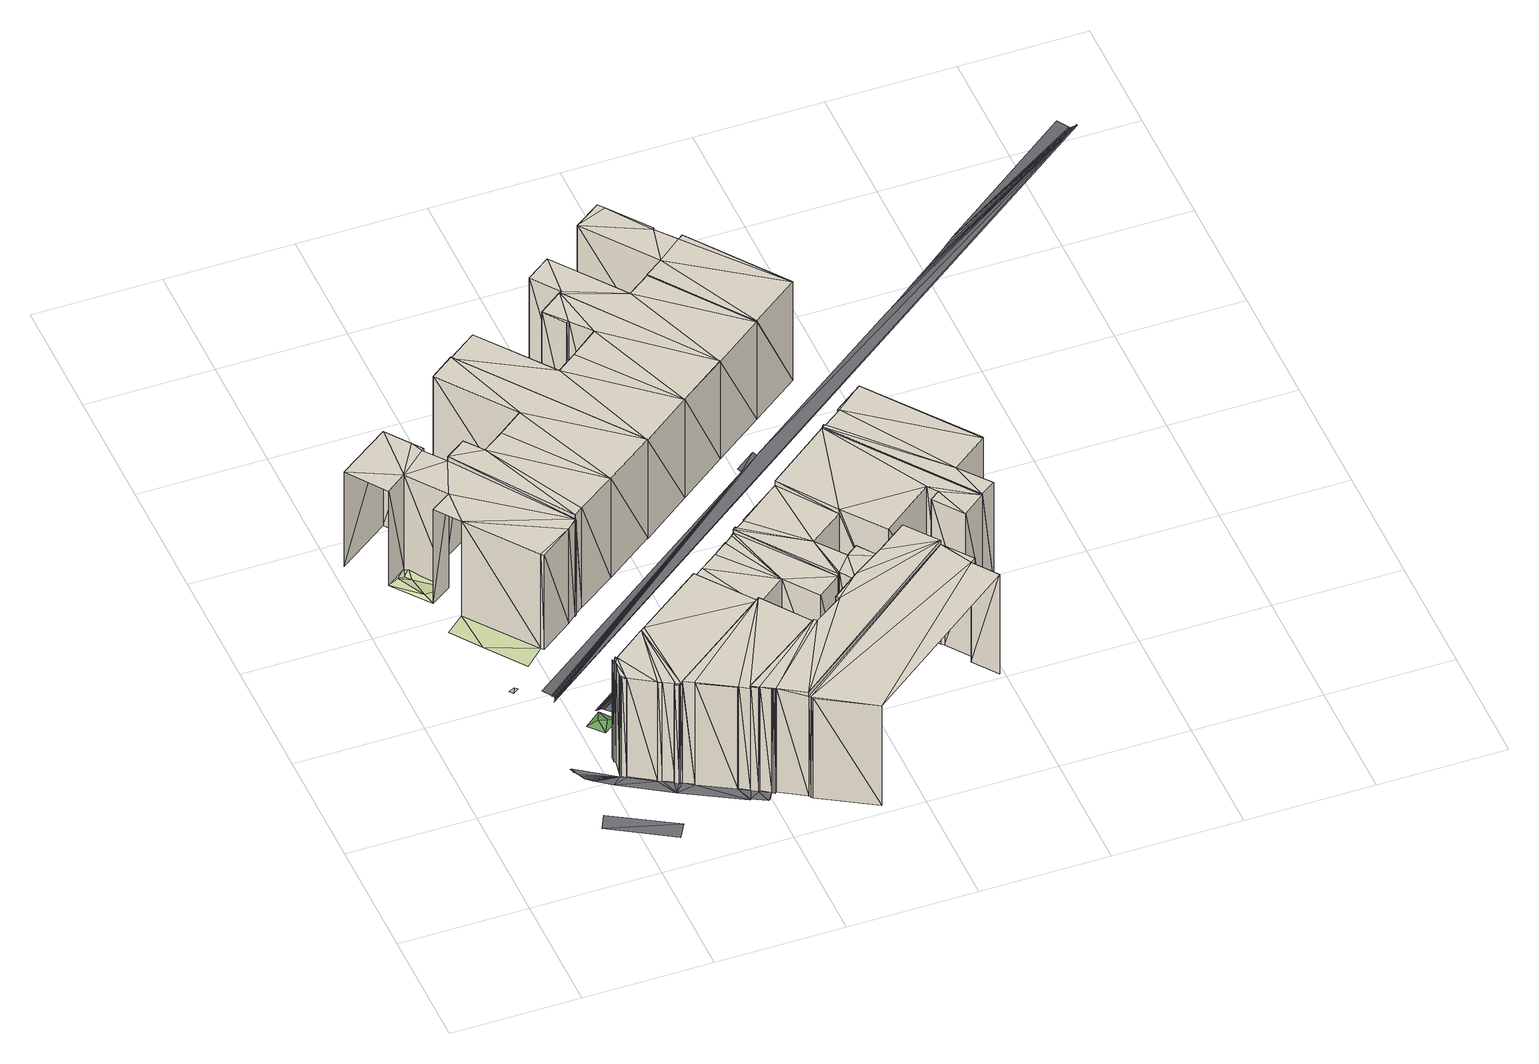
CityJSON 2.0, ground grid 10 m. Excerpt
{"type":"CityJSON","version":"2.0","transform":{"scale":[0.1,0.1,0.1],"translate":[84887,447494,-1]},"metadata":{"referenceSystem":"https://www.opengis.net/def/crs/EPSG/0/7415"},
"CityObjects":{
"building1":{"type":"Building","attributes":{"bgt_status":"bestaand","hoek":"(1:-36.6)","identificatiebagpnd":"503100000026313","identificatiebagvbolaagstehuisnummer":"(1:503010000027061)","measuredHeight":9.17,"min-height-surface":0.17,"plaatsingspunt":"(1:84898.718447521.039)","plus_status":"geenWaarde","relatievehoogteligging":"0","tekst":"(1:2)"},"geometry":[{"type":"MultiSurface","lod":"1","boundaries":[[[0,1,2]],[[3,4,5]],[[6,7,0]],[[8,7,6]],[[9,8,6]],[[10,11,0]],[[6,0,11]],[[12,11,13]],[[13,11,10]],[[2,1,5]],[[10,2,14]],[[10,0,2]],[[15,5,16]],[[16,5,17]],[[17,5,4]],[[1,3,5]],[[18,4,3]],[[19,20,7]],[[7,20,0]],[[21,19,8]],[[8,19,7]],[[22,21,9]],[[9,21,8]],[[23,22,6]],[[6,22,9]],[[24,23,11]],[[11,23,6]],[[25,24,12]],[[12,24,11]],[[26,25,13]],[[13,25,12]],[[27,26,10]],[[10,26,13]],[[28,29,2]],[[2,29,14]],[[30,28,5]],[[5,28,2]],[[31,30,15]],[[15,30,5]],[[32,33,17]],[[17,33,16]],[[34,32,4]],[[4,32,17]],[[35,34,18]],[[18,34,4]],[[36,35,3]],[[3,35,18]],[[37,36,1]],[[1,36,3]]]}]},
"building2":{"type":"Building","attributes":{"bgt_status":"bestaand","hoek":"(1:29.9)","identificatiebagpnd":"503100000017308","identificatiebagvbohoogstehuisnummer":"(1:503010000027144)","identificatiebagvbolaagstehuisnummer":"(1:503010000027143)","measuredHeight":9.42,"min-height-surface":-0.01,"plaatsingspunt":"(1:84901.723447506.067)","plus_status":"geenWaarde","relatievehoogteligging":"0","tekst":"(1:140-142)"},"geometry":[{"type":"MultiSurface","lod":"1","boundaries":[[[38,39,40]],[[41,42,43]],[[44,42,45]],[[45,42,41]],[[40,46,41]],[[47,43,48]],[[49,46,39]],[[38,50,39]],[[51,50,52]],[[51,53,50]],[[54,50,53]],[[55,53,56]],[[53,51,56]],[[39,46,40]],[[38,52,50]],[[57,52,58]],[[38,58,52]],[[59,57,58]],[[58,38,60]],[[41,43,40]],[[47,40,43]],[[61,47,48]],[[62,63,42]],[[42,63,43]],[[64,62,44]],[[44,62,42]],[[65,64,45]],[[45,64,44]],[[66,65,41]],[[41,65,45]],[[67,66,46]],[[46,66,41]],[[68,67,49]],[[49,67,46]],[[69,68,39]],[[39,68,49]],[[70,69,50]],[[50,69,39]],[[71,70,54]],[[54,70,50]],[[72,71,53]],[[53,71,54]],[[73,72,55]],[[55,72,53]],[[74,73,56]],[[56,73,55]],[[75,74,51]],[[51,74,56]],[[76,75,52]],[[52,75,51]],[[77,76,57]],[[57,76,52]],[[78,77,59]],[[59,77,57]],[[79,78,58]],[[58,78,59]],[[80,79,60]],[[60,79,58]],[[81,80,38]],[[38,80,60]],[[82,81,40]],[[40,81,38]],[[83,82,47]],[[47,82,40]],[[84,83,85]],[[85,83,61]],[[61,83,47]],[[86,85,48]],[[48,85,61]]]}]},
"building3":{"type":"Building","attributes":{"bgt_status":"bestaand","hoek":"(1:-36.6)","identificatiebagpnd":"503100000032725","identificatiebagvbohoogstehuisnummer":"(1:503010000027063)","identificatiebagvbolaagstehuisnummer":"(1:503010000027062)","measuredHeight":9.56,"min-height-surface":0.14,"plaatsingspunt":"(1:84901.595447523.022)","plus_status":"geenWaarde","relatievehoogteligging":"0","tekst":"(1:4-6)"},"geometry":[{"type":"MultiSurface","lod":"1","boundaries":[[[87,88,89]],[[90,87,89]],[[89,91,92]],[[89,93,91]],[[90,89,92]],[[94,95,90]],[[90,95,87]],[[20,94,0]],[[0,94,92]],[[92,94,90]],[[1,0,91]],[[91,0,92]],[[96,37,93]],[[93,37,1]],[[93,1,91]],[[97,96,89]],[[89,96,93]],[[98,97,88]],[[88,97,89]]]}]},
"building4":{"type":"Building","attributes":{"bgt_status":"bestaand","hoek":"(1:29.9)","identificatiebagpnd":"503100000017313","identificatiebagvbohoogstehuisnummer":"(1:503010000027141)","identificatiebagvbolaagstehuisnummer":"(1:503010000027140)","measuredHeight":9.66,"min-height-surface":-0.03,"plaatsingspunt":"(1:84907.181447503.812)","plus_status":"geenWaarde","relatievehoogteligging":"0","tekst":"(1:136-138)"},"geometry":[{"type":"MultiSurface","lod":"1","boundaries":[[[99,100,101]],[[102,103,104]],[[99,101,104]],[[104,105,102]],[[104,101,105]],[[105,101,106]],[[107,108,104]],[[104,108,99]],[[109,107,103]],[[103,107,104]],[[110,109,102]],[[102,109,103]],[[111,110,105]],[[105,110,102]],[[63,111,43]],[[43,111,106]],[[106,111,105]],[[48,43,101]],[[101,43,106]],[[101,86,48]],[[112,113,100]],[[100,113,86]],[[100,86,101]]]}]},
"building5":{"type":"Building","attributes":{"bgt_status":"bestaand","hoek":"(1:-36.6)","identificatiebagpnd":"503100000017307","identificatiebagvbohoogstehuisnummer":"(1:503010000027065)","identificatiebagvbolaagstehuisnummer":"(1:503010000027064)","measuredHeight":9.56,"min-height-surface":0.19,"plaatsingspunt":"(1:84904.818447525.439)","plus_status":"geenWaarde","relatievehoogteligging":"0","tekst":"(1:8-10)"},"geometry":[{"type":"MultiSurface","lod":"1","boundaries":[[[114,115,116]],[[117,114,87]],[[87,114,88]],[[117,115,114]],[[118,119,117]],[[117,119,115]],[[120,121,117]],[[117,121,118]],[[95,120,87]],[[87,120,117]],[[122,98,114]],[[114,98,88]],[[123,122,116]],[[116,122,114]],[[124,123,119]],[[119,123,115]],[[115,123,116]]]}]},
"building6":{"type":"Building","attributes":{"bgt_status":"bestaand","hoek":"(1:-36.8)","identificatiebagpnd":"503100000017314","identificatiebagvbolaagstehuisnummer":"(1:503010000027099)","measuredHeight":8.99,"min-height-surface":0.07,"plaatsingspunt":"(1:84911.581447513.461)","plus_status":"geenWaarde","relatievehoogteligging":"0","tekst":"(1:3)"},"geometry":[{"type":"MultiSurface","lod":"1","boundaries":[[[125,126,127]],[[125,127,128]],[[129,127,126]],[[86,130,85]],[[86,127,130]],[[131,132,127]],[[130,127,132]],[[133,132,131]],[[131,127,129]],[[134,135,128]],[[128,135,125]],[[136,134,127]],[[127,134,128]],[[137,136,86]],[[86,136,127]],[[113,137,86]],[[138,84,130]],[[130,84,85]],[[139,138,132]],[[132,138,130]],[[140,139,133]],[[133,139,132]],[[141,140,131]],[[131,140,133]],[[142,141,129]],[[129,141,131]],[[143,142,126]],[[126,142,129]]]}]},
"building7":{"type":"Building","attributes":{"bgt_status":"bestaand","hoek":"(1:-36.6)","identificatiebagpnd":"503100000017215","identificatiebagvbohoogstehuisnummer":"(1:503010000027067)","identificatiebagvbolaagstehuisnummer":"(1:503010000027066)","measuredHeight":9.47,"min-height-surface":0.15,"plaatsingspunt":"(1:84908.607447528.139)","plus_status":"geenWaarde","relatievehoogteligging":"0","tekst":"(1:12-14)"},"geometry":[{"type":"MultiSurface","lod":"1","boundaries":[[[144,145,146]],[[146,119,118]],[[146,147,119]],[[144,146,118]],[[121,148,118]],[[118,148,144]],[[149,124,147]],[[147,124,119]],[[150,149,146]],[[146,149,147]],[[151,150,145]],[[145,150,146]]]}]},
"building8":{"type":"Building","attributes":{"bgt_status":"bestaand","hoek":"(1:-37.6)","identificatiebagpnd":"503100000032234","identificatiebagvbohoogstehuisnummer":"(1:503010000027139)","identificatiebagvbolaagstehuisnummer":"(1:503010000027137)","measuredHeight":9.89,"min-height-surface":-0.02,"plaatsingspunt":"(1:84911.526447499.820)","plus_status":"geenWaarde","relatievehoogteligging":"0","tekst":"(1:134-134A)"},"geometry":[{"type":"MultiSurface","lod":"1","boundaries":[[[152,153,154]],[[155,156,157]],[[153,152,157]],[[157,158,155]],[[158,157,159]],[[159,160,161]],[[159,157,162]],[[161,160,163]],[[159,162,160]],[[157,152,162]],[[153,164,154]],[[154,164,165]],[[154,165,166]],[[167,164,168]],[[165,164,167]],[[169,170,153]],[[153,170,164]],[[171,172,157]],[[157,172,169]],[[157,169,153]],[[173,171,156]],[[156,171,157]],[[174,173,155]],[[155,173,156]],[[175,174,158]],[[158,174,155]],[[176,175,159]],[[159,175,158]],[[177,176,161]],[[161,176,159]],[[178,177,163]],[[163,177,161]],[[108,178,99]],[[99,178,160]],[[160,178,163]],[[100,99,162]],[[162,99,160]],[[179,112,152]],[[152,112,100]],[[152,100,162]],[[180,179,154]],[[154,179,152]],[[181,180,166]],[[166,180,154]],[[182,181,165]],[[165,181,166]],[[183,182,165]],[[184,183,167]],[[167,183,165]],[[167,185,184]],[[186,185,168]],[[168,185,167]],[[187,186,170]],[[170,186,164]],[[164,186,168]]]}]},
"building9":{"type":"Building","attributes":{"bgt_status":"bestaand","hoek":"(1:30.9)","identificatiebagpnd":"503100000017310","identificatiebagvbolaagstehuisnummer":"(1:503010000027136)","measuredHeight":9.54,"min-height-surface":-0.02,"plaatsingspunt":"(1:84912.622447497.659)","plus_status":"geenWaarde","relatievehoogteligging":"0","tekst":"(1:132)"},"geometry":[{"type":"MultiSurface","lod":"1","boundaries":[[[188,189,190]],[[190,189,191]],[[189,188,192]],[[189,170,169]],[[189,192,170]],[[192,193,194]],[[170,192,194]],[[188,195,192]],[[196,197,190]],[[190,197,188]],[[198,196,191]],[[191,196,190]],[[199,198,189]],[[189,198,191]],[[172,199,169]],[[169,199,189]],[[200,187,194]],[[194,187,170]],[[201,200,193]],[[193,200,194]],[[202,201,192]],[[192,201,193]],[[203,202,195]],[[195,202,192]]]}]},
"building10":{"type":"Building","attributes":{"bgt_status":"bestaand","hoek":"(1:-36.8)","identificatiebagpnd":"503100000022787","identificatiebagvbohoogstehuisnummer":"(1:503010000027101)","identificatiebagvbolaagstehuisnummer":"(1:503010000027100)","measuredHeight":9.29,"min-height-surface":0.06,"plaatsingspunt":"(1:84913.581447515.061)","plus_status":"geenWaarde","relatievehoogteligging":"0","tekst":"(1:5-7)"},"geometry":[{"type":"MultiSurface","lod":"1","boundaries":[[[184,204,205]],[[183,184,205]],[[206,207,205]],[[205,207,183]],[[206,208,207]],[[206,209,208]],[[210,206,211]],[[212,206,213]],[[209,210,214]],[[209,206,210]],[[211,206,212]],[[215,211,212]],[[216,217,206]],[[206,217,213]],[[218,216,205]],[[205,216,206]],[[219,218,204]],[[204,218,205]],[[185,219,184]],[[184,219,204]],[[220,182,207]],[[207,182,183]],[[135,220,125]],[[125,220,208]],[[208,220,207]],[[126,125,209]],[[209,125,208]],[[221,143,214]],[[214,143,126]],[[214,126,209]],[[222,221,210]],[[210,221,214]],[[223,222,211]],[[211,222,210]],[[224,223,215]],[[215,223,211]],[[225,224,212]],[[212,224,215]]]}]},
"building11":{"type":"Building","attributes":{"bgt_status":"bestaand","hoek":"(1:-36.6)","identificatiebagpnd":"503100000017218","identificatiebagvbohoogstehuisnummer":"(1:503010000027070)","identificatiebagvbolaagstehuisnummer":"(1:503010000027069)","measuredHeight":9.47,"min-height-surface":0.12,"plaatsingspunt":"(1:84912.809447531.432)","plus_status":"geenWaarde","relatievehoogteligging":"0","tekst":"(1:16-18)"},"geometry":[{"type":"MultiSurface","lod":"1","boundaries":[[[226,227,228]],[[229,230,144]],[[144,230,145]],[[229,231,230]],[[230,231,227]],[[227,231,228]],[[232,233,229]],[[229,233,231]],[[148,234,144]],[[144,234,232]],[[144,232,229]],[[235,151,230]],[[230,151,145]],[[236,235,227]],[[227,235,230]],[[237,236,226]],[[226,236,227]],[[238,237,228]],[[228,237,226]],[[239,238,233]],[[233,238,231]],[[231,238,228]]]}]},
"building12":{"type":"Building","attributes":{"bgt_status":"bestaand","hoek":"(1:-36.6)","identificatiebagpnd":"503100000017309","identificatiebagvbohoogstehuisnummer":"(1:503010000027072)","identificatiebagvbolaagstehuisnummer":"(1:503010000027071)","measuredHeight":9.38,"min-height-surface":0.13,"plaatsingspunt":"(1:84916.182447533.963)","plus_status":"geenWaarde","relatievehoogteligging":"0","tekst":"(1:20-22)"},"geometry":[{"type":"MultiSurface","lod":"1","boundaries":[[[240,241,242]],[[242,233,232]],[[242,243,233]],[[243,244,245]],[[240,242,232]],[[242,244,243]],[[234,246,232]],[[232,246,240]],[[247,239,243]],[[243,239,233]],[[248,247,245]],[[245,247,243]],[[249,248,244]],[[244,248,245]],[[250,249,242]],[[242,249,244]],[[251,250,241]],[[241,250,242]]]}]},
"building13":{"type":"Building","attributes":{"bgt_status":"bestaand","hoek":"(1:-36.8)","identificatiebagpnd":"503100000022788","identificatiebagvbohoogstehuisnummer":"(1:503010000027103)","identificatiebagvbolaagstehuisnummer":"(1:503010000027102)","measuredHeight":9.67,"min-height-surface":0.07,"plaatsingspunt":"(1:84917.758447517.943)","plus_status":"geenWaarde","relatievehoogteligging":"0","tekst":"(1:9-11)"},"geometry":[{"type":"MultiSurface","lod":"1","boundaries":[[[252,253,254]],[[255,256,257]],[[257,256,258]],[[255,253,252]],[[256,255,252]],[[252,254,259]],[[253,260,254]],[[261,262,257]],[[257,262,255]],[[263,261,258]],[[258,261,257]],[[264,263,256]],[[256,263,258]],[[265,264,252]],[[252,264,256]],[[266,265,259]],[[259,265,252]],[[217,266,213]],[[213,266,254]],[[254,266,259]],[[212,213,260]],[[260,213,254]],[[267,225,253]],[[253,225,212]],[[253,212,260]]]}]},
"building14":{"type":"Building","attributes":{"bgt_status":"bestaand","hoek":"(1:-36.6)","identificatiebagpnd":"503100000027887","identificatiebagvbohoogstehuisnummer":"(1:503010000027074)","identificatiebagvbolaagstehuisnummer":"(1:503010000027073)","measuredHeight":9.55,"min-height-surface":0.14,"plaatsingspunt":"(1:84920.286447536.887)","plus_status":"geenWaarde","relatievehoogteligging":"0","tekst":"(1:24-26)"},"geometry":[{"type":"MultiSurface","lod":"1","boundaries":[[[268,269,270]],[[271,272,273]],[[271,273,274]],[[270,275,276]],[[276,271,274]],[[269,275,270]],[[276,277,278]],[[271,276,278]],[[274,270,276]],[[269,279,275]],[[280,281,268]],[[268,281,269]],[[282,280,270]],[[270,280,268]],[[283,282,274]],[[274,282,270]],[[284,283,273]],[[273,283,274]],[[285,284,272]],[[272,284,273]],[[286,287,271]],[[271,287,285]],[[271,285,272]],[[246,286,240]],[[240,286,278]],[[278,286,271]],[[241,240,277]],[[277,240,278]],[[288,251,276]],[[276,251,241]],[[276,241,277]],[[289,288,275]],[[275,288,276]],[[290,289,279]],[[279,289,275]],[[291,290,281]],[[281,290,269]],[[269,290,279]]]}]},
"building15":{"type":"Building","attributes":{"bgt_status":"bestaand","hoek":"(1:-36.8)","identificatiebagpnd":"503100000017315","identificatiebagvbolaagstehuisnummer":"(1:503010000060239)","measuredHeight":9.83,"min-height-surface":0.08,"plaatsingspunt":"(1:84923.713447522.485)","plus_status":"geenWaarde","relatievehoogteligging":"0","tekst":"(1:15)"},"geometry":[{"type":"MultiSurface","lod":"1","boundaries":[[[292,293,294]],[[293,295,294]],[[296,297,298]],[[296,299,297]],[[300,301,299]],[[296,300,299]],[[295,293,302]],[[296,295,300]],[[296,294,295]],[[303,304,294]],[[294,304,292]],[[305,303,296]],[[296,303,294]],[[306,305,298]],[[298,305,296]],[[262,306,255]],[[255,306,297]],[[297,306,298]],[[253,255,299]],[[299,255,297]],[[299,267,253]],[[307,267,301]],[[301,267,299]],[[308,307,300]],[[300,307,301]],[[309,308,295]],[[295,308,300]],[[310,309,302]],[[302,309,295]],[[311,310,293]],[[293,310,302]],[[312,311,293]]]}]},
"road1":{"type":"Road","attributes":{"bgt_status":"bestaand","function":"parkeervlak","plus_functiewegdeel":"waardeOnbekend","plus_fysiekvoorkomenwegdeel":"betonstraatstenen","plus_status":"geenWaarde","relatievehoogteligging":"0","surfacematerial":"openverharding","wegdeeloptalud":"0"},"geometry":[{"type":"MultiSurface","lod":"1","boundaries":[[[313,314,315]],[[314,316,315]]]}]},
"landuse1":{"type":"LandUse","attributes":{"bgt_fysiekvoorkomen":"geslotenverharding","bgt_status":"bestaand","onbegroeidterreindeeloptalud":"0","plus_fysiekvoorkomen":"waardeOnbekend","plus_status":"geenWaarde","relatievehoogteligging":"0"},"geometry":[{"type":"MultiSurface","lod":"1","boundaries":[[[317,318,319]],[[317,319,320]]]}]},
"landuse2":{"type":"LandUse","attributes":{"bgt_fysiekvoorkomen":"erf","bgt_status":"bestaand","onbegroeidterreindeeloptalud":"0","plus_fysiekvoorkomen":"waardeOnbekend","plus_status":"geenWaarde","relatievehoogteligging":"0"},"geometry":[{"type":"MultiSurface","lod":"1","boundaries":[[[321,31,29]],[[322,323,28]],[[30,322,28]],[[30,31,324]],[[28,321,29]],[[323,324,321]],[[28,323,321]],[[324,31,321]],[[325,324,323]],[[325,30,324]],[[322,325,323]],[[322,30,325]]]}]},
"landuse3":{"type":"LandUse","attributes":{"bgt_fysiekvoorkomen":"erf","bgt_status":"bestaand","onbegroeidterreindeeloptalud":"0","plus_fysiekvoorkomen":"waardeOnbekend","plus_status":"geenWaarde","relatievehoogteligging":"0"},"geometry":[{"type":"MultiSurface","lod":"1","boundaries":[[[26,27,326]],[[26,326,327]],[[27,328,326]]]}]},
"plantcover1":{"type":"PlantCover","attributes":{"begroeidterreindeeloptalud":"0","bgt_status":"bestaand","class":"groenvoorziening","plus_fysiekvoorkomen":"waardeOnbekend","plus_status":"geenWaarde","relatievehoogteligging":"0"},"geometry":[{"type":"MultiSurface","lod":"1","boundaries":[[[329,330,331]],[[332,331,333]],[[334,329,332]],[[334,330,329]],[[334,332,333]],[[329,331,332]]]}]},
"road2":{"type":"Road","attributes":{"bgt_status":"bestaand","function":"voetpad","plus_functiewegdeel":"waardeOnbekend","plus_fysiekvoorkomenwegdeel":"gebakkenklinkers","plus_status":"geenWaarde","relatievehoogteligging":"0","surfacematerial":"openverharding","wegdeeloptalud":"0"},"geometry":[{"type":"MultiSurface","lod":"1","boundaries":[[[72,73,71]],[[335,336,73]],[[69,70,71]],[[73,337,71]],[[71,68,69]],[[68,71,337]],[[67,65,66]],[[67,68,338]],[[65,67,338]],[[64,63,62]],[[63,64,338]],[[63,110,111]],[[110,63,338]],[[109,108,107]],[[109,178,108]],[[109,110,339]],[[109,340,178]],[[177,175,176]],[[177,178,340]],[[177,341,175]],[[64,65,338]],[[175,341,342]],[[177,340,341]],[[340,109,339]],[[110,338,339]],[[68,337,338]],[[73,343,337]],[[73,344,343]],[[73,345,344]],[[345,73,346]],[[346,73,347]],[[347,73,348]],[[348,73,349]],[[349,73,336]],[[335,350,336]],[[335,351,350]],[[335,352,351]],[[353,352,335]]]}]},
"landuse4":{"type":"LandUse","attributes":{"bgt_fysiekvoorkomen":"erf","bgt_status":"bestaand","onbegroeidterreindeeloptalud":"0","plus_fysiekvoorkomen":"waardeOnbekend","plus_status":"geenWaarde","relatievehoogteligging":"0"},"geometry":[{"type":"MultiSurface","lod":"1","boundaries":[[[354,355,356]],[[357,358,359]],[[360,96,97]],[[361,362,360]],[[363,362,364]],[[37,365,36]],[[366,367,122]],[[359,358,368]],[[369,370,32]],[[371,367,372]],[[122,123,366]],[[373,374,375]],[[364,35,365]],[[369,376,377]],[[365,35,36]],[[378,356,123]],[[355,368,366]],[[354,359,368]],[[374,373,34]],[[366,358,367]],[[359,379,357]],[[375,380,32]],[[376,359,377]],[[34,373,32]],[[381,379,359]],[[360,362,96]],[[364,382,35]],[[361,357,383]],[[381,376,384]],[[378,377,354]],[[368,358,366]],[[381,384,374]],[[380,369,32]],[[373,375,32]],[[384,376,380]],[[370,378,123]],[[370,377,378]],[[384,380,375]],[[376,369,380]],[[98,360,97]],[[98,361,360]],[[375,374,384]],[[34,35,374]],[[382,381,374]],[[359,376,381]],[[385,361,98]],[[383,379,382]],[[363,364,365]],[[382,379,381]],[[37,363,365]],[[383,357,379]],[[35,382,374]],[[364,362,382]],[[356,366,123]],[[356,355,366]],[[385,371,361]],[[367,358,372]],[[369,377,370]],[[368,355,354]],[[378,354,356]],[[377,359,354]],[[96,363,37]],[[96,362,363]],[[122,385,98]],[[122,367,371]],[[361,371,372]],[[385,122,371]],[[372,357,361]],[[372,358,357]],[[362,383,382]],[[362,361,383]]]}]},
"road3":{"type":"Road","attributes":{"bgt_status":"bestaand","function":"parkeervlak","plus_functiewegdeel":"waardeOnbekend","plus_fysiekvoorkomenwegdeel":"betonstraatstenen","plus_status":"geenWaarde","relatievehoogteligging":"0","surfacematerial":"openverharding","wegdeeloptalud":"0"},"geometry":[{"type":"MultiSurface","lod":"1","boundaries":[[[386,387,388]],[[386,388,389]],[[388,387,390]],[[391,392,393]],[[394,391,393]],[[395,394,396]],[[397,395,398]],[[392,399,400]],[[399,401,400]],[[395,402,398]],[[395,396,402]],[[394,393,396]],[[401,403,404]],[[392,400,393]],[[401,404,400]],[[403,405,404]],[[403,388,405]],[[388,390,405]]]}]},
"landuse5":{"type":"LandUse","attributes":{"bgt_fysiekvoorkomen":"erf","bgt_status":"bestaand","onbegroeidterreindeeloptalud":"0","plus_fysiekvoorkomen":"waardeOnbekend","plus_status":"geenWaarde","relatievehoogteligging":"0"},"geometry":[{"type":"MultiSurface","lod":"1","boundaries":[[[406,180,181]],[[407,179,180]],[[408,136,137]],[[409,134,136]],[[410,411,407]],[[113,408,137]],[[412,134,407]],[[412,135,134]],[[182,220,135]],[[112,411,410]],[[409,136,408]],[[179,411,112]],[[407,134,410]],[[407,406,412]],[[181,412,406]],[[182,412,181]],[[182,135,412]],[[113,410,408]],[[113,112,410]],[[410,409,408]],[[410,134,409]],[[406,407,180]],[[411,179,407]]]}]},
"landuse6":{"type":"LandUse","attributes":{"bgt_fysiekvoorkomen":"erf","bgt_status":"bestaand","onbegroeidterreindeeloptalud":"0","plus_fysiekvoorkomen":"waardeOnbekend","plus_status":"geenWaarde","relatievehoogteligging":"0"},"geometry":[{"type":"MultiSurface","lod":"1","boundaries":[[[248,239,247]],[[413,236,237]],[[414,235,236]],[[415,151,235]],[[415,416,417]],[[418,149,150]],[[238,239,248]],[[419,238,248]],[[418,419,420]],[[421,422,416]],[[149,419,248]],[[149,420,419]],[[238,422,237]],[[423,419,422]],[[421,424,413]],[[424,235,414]],[[238,423,422]],[[238,419,423]],[[425,417,418]],[[416,422,419]],[[418,416,419]],[[424,414,413]],[[415,424,416]],[[237,422,421]],[[151,417,425]],[[151,415,417]],[[421,413,237]],[[414,236,413]],[[151,425,150]],[[417,416,418]],[[416,424,421]],[[415,235,424]],[[425,418,150]],[[420,149,418]]]}]},
"landuse7":{"type":"LandUse","attributes":{"bgt_fysiekvoorkomen":"erf","bgt_status":"bestaand","onbegroeidterreindeeloptalud":"0","plus_fysiekvoorkomen":"waardeOnbekend","plus_status":"geenWaarde","relatievehoogteligging":"0"},"geometry":[{"type":"MultiSurface","lod":"1","boundaries":[[[426,427,216]],[[428,426,216]],[[218,428,216]],[[427,429,216]],[[426,429,427]],[[430,426,428]],[[430,428,218]],[[430,429,426]],[[219,430,218]],[[429,217,216]],[[430,431,429]],[[219,431,430]],[[219,432,431]],[[219,185,432]],[[429,431,433]],[[431,432,433]],[[429,433,217]],[[432,185,434]],[[432,434,433]],[[435,434,185]],[[433,266,217]],[[435,433,434]],[[186,435,185]],[[435,266,433]],[[266,435,436]],[[266,436,437]],[[186,436,435]],[[437,436,186]],[[437,186,438]],[[186,439,438]],[[186,187,439]],[[439,440,441]],[[439,187,440]],[[438,439,442]],[[266,437,265]],[[439,441,442]],[[443,441,440]],[[440,187,443]],[[438,263,437]],[[441,443,444]],[[444,443,187]],[[442,441,444]],[[445,187,200]],[[444,187,445]],[[200,446,445]],[[200,201,446]],[[438,442,263]],[[446,201,447]],[[448,442,444]],[[265,437,263]],[[445,448,444]],[[445,446,449]],[[263,442,450]],[[450,442,448]],[[265,263,264]]]}]},
"road4":{"type":"Road","attributes":{"bgt_status":"bestaand","function":"voetpad","plus_functiewegdeel":"waardeOnbekend","plus_fysiekvoorkomenwegdeel":"gebakkenklinkers","plus_status":"geenWaarde","relatievehoogteligging":"0","surfacematerial":"openverharding","wegdeeloptalud":"0"},"geometry":[{"type":"MultiSurface","lod":"1","boundaries":[[[451,452,453]],[[452,454,453]]]}]},
"road5":{"type":"Road","attributes":{"bgt_status":"bestaand","function":"voetpad","plus_functiewegdeel":"waardeOnbekend","plus_fysiekvoorkomenwegdeel":"gebakkenklinkers","plus_status":"geenWaarde","relatievehoogteligging":"0","surfacematerial":"openverharding","wegdeeloptalud":"0"},"geometry":[{"type":"MultiSurface","lod":"1","boundaries":[[[455,456,457]],[[455,457,458]]]}]},
"road6":{"type":"Road","attributes":{"bgt_status":"bestaand","function":"parkeervlak","plus_functiewegdeel":"waardeOnbekend","plus_fysiekvoorkomenwegdeel":"betonstraatstenen","plus_status":"geenWaarde","relatievehoogteligging":"0","surfacematerial":"openverharding","wegdeeloptalud":"0"},"geometry":[{"type":"MultiSurface","lod":"1","boundaries":[[[459,460,461]],[[459,455,462]],[[463,462,455]],[[464,463,455]],[[465,464,455]],[[466,465,455]],[[467,466,455]],[[468,467,455]],[[469,468,455]],[[470,469,455]],[[470,455,471]],[[459,456,455]],[[459,461,456]],[[472,456,461]],[[473,474,461]],[[475,473,461]],[[476,475,461]],[[477,478,479]],[[480,481,482]],[[480,483,481]],[[480,484,483]],[[480,485,484]],[[480,486,485]],[[480,487,486]],[[480,479,487]],[[480,477,479]],[[478,476,461]],[[478,461,479]],[[474,472,461]]]}]}
},
"vertices":[
[141,269,102],[80,358,102],[68,326,102],[67,375,102],[63,384,102],[46,356,102],[140,267,102],[141,268,102],[141,267,102],[140,266,102],[66,296,102],[133,261,102],[107,242,102],[105,244,102],[52,315,102],[30,344,102],[8,374,102],[49,403,102],[69,376,102],[141,268,12],[141,269,11],[141,267,12],[140,266,12],[140,267,12],[133,261,12],[107,242,12],[105,244,12],[66,296,12],[68,326,12],[52,315,12],[46,356,12],[30,344,12],[49,403,12],[8,374,12],[63,384,12],[69,376,12],[67,375,12],[80,358,11],
[115,123,104],[132,89,104],[141,143,104],[143,83,104],[146,81,104],[147,80,104],[145,80,104],[142,82,104],[135,87,104],[144,145,104],[229,141,104],[132,88,104],[113,101,104],[110,105,104],[112,118,104],[110,102,104],[113,100,104],[109,102,104],[110,106,104],[111,118,104],[112,121,104],[111,122,104],[114,124,104],[197,184,104],[146,81,10],[147,80,10],[145,80,10],[142,82,10],[143,83,10],[135,87,10],[132,88,10],[132,89,10],[113,101,10],[113,100,10],[110,102,10],[109,102,10],[110,106,10],[110,105,10],[112,118,10],[111,118,10],[111,122,10],[112,121,10],[114,124,10],[115,123,10],[141,143,10],[144,145,10],[197,184,10],[197,184,100],[229,141,100],
[178,295,106],[124,367,106],[107,355,106],[148,274,106],[80,358,106],[141,269,106],[96,369,106],[148,274,11],[178,295,11],[96,369,11],[107,355,11],[124,367,11],
[189,56,107],[256,104,107],[229,141,107],[155,75,107],[181,60,107],[182,60,107],[155,76,107],[147,80,107],[182,60,10],[189,56,10],[181,60,10],[155,75,10],[155,76,10],[256,104,10],[229,141,10],
[144,382,106],[120,453,106],[101,439,106],[217,323,106],[217,323,105],[120,453,105],[217,323,12],[217,323,11],[144,382,12],[101,439,12],[120,453,11],
[292,148,100],[240,217,100],[254,160,100],[273,134,100],[238,215,100],[206,191,100],[231,209,100],[220,201,100],[231,210,100],[273,134,11],[292,148,11],[254,160,11],[229,141,11],[206,191,11],[220,201,11],[231,210,11],[231,209,11],[238,215,11],[240,217,11],
[257,353,105],[202,425,105],[186,413,105],[143,470,105],[257,353,11],[143,470,11],[186,413,11],[202,425,11],
[258,102,109],[225,35,109],[281,118,109],[203,47,109],[204,46,109],[205,47,109],[202,48,109],[195,53,109],[189,56,109],[194,52,109],[256,104,109],[189,55,109],[369,147,109],[301,137,109],[279,120,109],[326,154,109],[350,172,109],[225,35,105],[369,147,105],[205,47,10],[225,35,10],[204,46,10],[203,47,10],[202,48,10],[195,53,10],[194,52,10],[189,55,10],[258,102,10],[281,118,10],[279,120,10],[301,137,10],[301,137,103],[326,154,103],[326,154,10],[350,172,10],[369,147,10],
[269,7,105],[226,34,105],[227,32,105],[226,33,105],[382,122,105],[386,125,105],[371,145,105],[396,103,105],[227,32,10],[269,7,10],[226,33,10],[226,34,10],[371,145,10],[386,125,10],[382,122,10],[396,103,10],
[314,170,103],[305,163,103],[288,185,103],[293,149,103],[292,148,103],[240,217,103],[243,218,103],[250,223,103],[284,249,103],[315,205,103],[242,219,103],[250,224,103],[288,185,11],[315,205,11],[305,163,11],[314,170,11],[293,149,11],[242,219,11],[243,218,11],[250,223,11],[250,224,11],[284,249,11],
[209,457,105],[211,458,105],[197,474,105],[295,381,105],[224,442,105],[216,488,105],[295,381,104],[216,488,104],[295,381,11],[224,442,11],[211,458,11],[209,457,11],[197,474,11],[216,488,11],
[334,410,104],[280,483,104],[262,470,104],[218,490,104],[221,525,104],[202,511,104],[334,410,11],[218,490,11],[202,511,11],[221,525,11],[262,470,11],[280,483,11],
[381,205,107],[335,288,107],[315,205,107],[414,182,107],[387,197,107],[396,168,107],[379,191,107],[340,173,107],[284,249,107],[396,168,11],[414,182,11],[379,191,11],[387,197,11],[381,205,11],[340,173,11],[335,288,11],
[302,526,105],[278,558,105],[301,525,105],[372,438,105],[372,439,105],[318,512,105],[314,509,105],[253,548,105],[294,493,105],[280,483,105],[334,410,105],[274,563,105],[302,526,104],[278,558,104],[301,525,104],[314,509,104],[318,512,104],[372,439,104],[372,438,11],[372,439,11],[294,493,11],[253,548,11],[274,563,11],[278,558,11],
[436,237,108],[375,318,108],[436,236,108],[353,300,108],[407,214,108],[414,182,108],[426,190,108],[335,288,108],[338,289,108],[337,290,108],[352,301,108],[436,236,11],[436,237,10],[407,214,11],[426,190,11],[337,290,11],[338,289,11],[353,300,11],[352,301,11],[375,318,11],[375,318,10],
[84,70,9],[78,58,9],[133,41,9],[126,29,9],
[73,213,12],[68,210,13],[70,207,13],[75,211,12],
[49,324,14],[48,352,15],[47,342,13],[38,346,14],[43,347,13],
[69,262,10],[91,232,10],[52,285,10],
[114,157,15],[106,158,11],[115,145,13],[120,154,16],[128,155,13],[119,168,12],
[80,121,11],[82,114,11],[102,96,10],[140,72,10],[185,46,10],[186,47,10],[197,41,10],[198,41,10],[91,103,11],[89,104,11],[88,105,11],[86,107,11],[85,108,11],[84,110,11],[83,112,11],[81,116,11],[80,117,11],[80,119,11],[79,121,11],
[93,426,13],[107,423,13],[104,431,15],[103,393,14],[111,407,13],[90,403,16],[99,366,13],[116,386,14],[96,370,14],[85,365,13],[82,370,12],[78,368,13],[113,420,16],[120,410,16],[106,413,13],[79,424,16],[82,427,13],[129,388,13],[117,393,13],[54,396,14],[72,392,14],[56,406,15],[76,418,16],[86,425,14],[100,435,15],[89,396,13],[65,412,14],[82,398,13],[83,380,14],[98,387,13],[69,411,14],[133,383,14],
[291,279,12],[284,289,11],[124,170,11],[132,160,12],[283,289,11],[120,172,11],[121,172,11],[283,293,11],[120,171,11],[119,171,11],[283,294,11],[118,171,11],[284,295,11],[121,171,11],[283,292,11],[122,171,11],[284,294,11],[123,171,11],[283,291,11],[283,290,11],
[278,121,12],[273,115,12],[245,150,14],[253,151,12],[251,134,12],[259,110,13],[279,124,12],
[212,455,14],[215,451,14],[201,436,16],[197,437,14],[197,434,15],[165,441,14],[193,473,15],[162,446,14],[208,456,14],[201,467,15],[196,472,15],[206,446,14],[182,421,13],
[291,184,12],[291,187,13],[305,165,12],[305,197,13],[311,170,12],[315,170,12],[322,161,14],[332,173,13],[335,162,14],[339,164,14],[344,173,12],[344,177,12],[354,174,11],[354,167,12],[364,155,13],[364,158,13],[366,171,11],[368,153,11],[373,155,11],[377,151,13],[382,132,14],[387,126,15],[388,165,11],[397,137,14],[393,170,12],
[323,317,12],[316,312,12],[326,313,12],[319,308,12],
[304,363,11],[320,375,11],[318,378,12],[302,366,12],
[94,190,11],[655,611,11],[655,610,11],[95,191,11],[95,192,11],[96,192,11],[96,193,11],[96,194,11],[96,195,11],[96,196,11],[95,196,11],[95,197,11],[90,203,12],[459,478,12],[479,493,12],[469,485,12],[489,501,12],[500,509,12],[520,524,13],[510,517,12],[654,610,11],[530,532,14],[649,611,11],[643,619,12],[649,610,11],[650,610,11],[651,610,11],[652,610,11],[653,610,11]
]}
